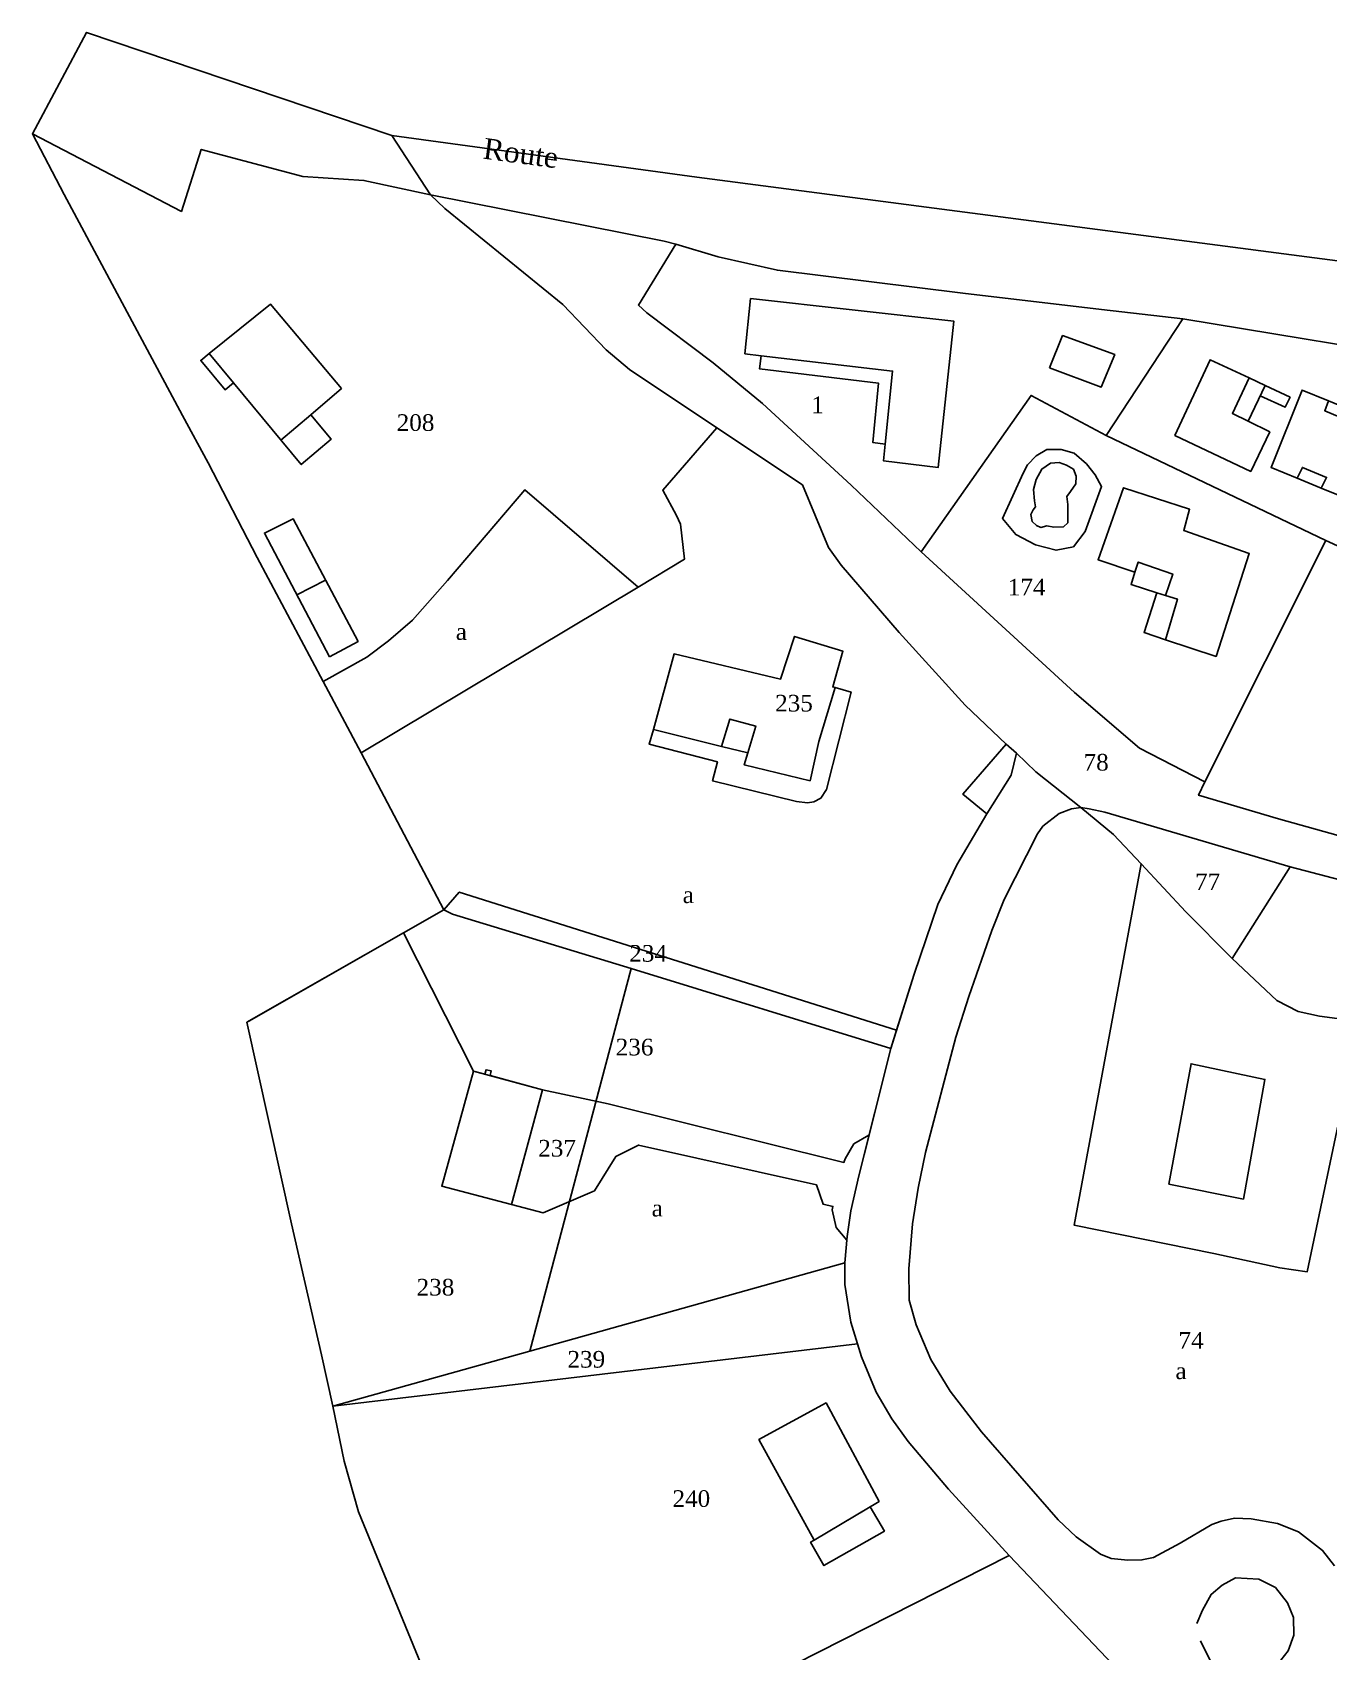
# Model space of a CAD drawing. Extents: x 1208110 to 1209219, y 6152832 to 6153439.
# Drawn here: x 1208273.7 to 1208429.4, y 6153244.6 to 6153439.1 of the extents above; entities that cross this region are included whole.
import ezdxf

# ---------------------------------------------------------------- set-up
doc = ezdxf.new("R2010")
doc.units = 0
doc.linetypes.add('CONTINU', pattern=[0])
for name, color, linetype in [('1LIEUDIT', 7, 'CONTINU'), ('1PARCELLE', 7, 'CONTINU'), ('1SECTION', 7, 'CONTINU'), ('1SUBDFISC', 7, 'CONTINU'), ('1SUBDSECT', 7, 'CONTINU'), ('1TROUSUBDFISC', 7, 'CONTINU'), ('1ZONCOMM', 7, 'CONTINU'), ('3BATIDUR', 7, 'CONTINU'), ('3BATILEGER', 7, 'CONTINU'), ('3FISCLINE', 7, 'CONTINUOUS'), ('3PARCELLETEX', 7, 'CONTINU'), ('3PISCINE', 7, 'CONTINUOUS'), ('3SUBDFISCTEX', 7, 'CONTINU'), ('3TOPOLINE', 7, 'CONTINU'), ('3ZONCOMMTEX', 7, 'CONTINU')]:
    doc.layers.add(name, color=color, linetype=linetype)
doc.styles.get("Standard").update_dxf_attribs({"font": 'Times New Roman'})

msp = doc.modelspace()

# ---------------------------------------------------------------- linework, layer by layer
at = {"layer": '1LIEUDIT'}
for points in [[(1208433.12, 6153320.3), (1208428.3, 6153320.93), (1208425.71, 6153321.49), (1208423.15, 6153322.8), (1208417.8, 6153327.85), (1208412.24, 6153333.45), (1208406.88, 6153339.24), (1208403.55, 6153342.75), (1208399.61, 6153345.97), (1208394.22, 6153350.29), (1208391.89, 6153352.5), (1208390.65, 6153353.61), (1208385.75, 6153358.28), (1208377.81, 6153367.01), (1208370.85, 6153375.11), (1208369.33, 6153377.22), (1208366.21, 6153384.74), (1208355.9, 6153391.58), (1208345.44, 6153398.59), (1208342.6, 6153400.96), (1208337.41, 6153406.41), (1208323.24, 6153417.94), (1208321.51, 6153419.59), (1208316.89, 6153426.69), (1208280.22, 6153439.09), (1208273.71, 6153426.9), (1208277.53, 6153419.63), (1208291.74, 6153393.09), (1208294.82, 6153387.38), (1208300.69, 6153376.02), (1208308.64, 6153361.12), (1208313.2, 6153352.56), (1208323.11, 6153333.7), (1208299.47, 6153320.2), (1208304.81, 6153296), (1208308.44, 6153280.24), (1208309.79, 6153274.1), (1208311.15, 6153267.48), (1208312.86, 6153261.38), (1208321.96, 6153239.23)], [(1208498.18, 6153402.8), (1208353.5, 6153421.69), (1208316.89, 6153426.69), (1208321.51, 6153419.59), (1208321.51, 6153419.59), (1208323.24, 6153417.94), (1208337.41, 6153406.41), (1208342.6, 6153400.96), (1208345.44, 6153398.59), (1208355.9, 6153391.58), (1208366.21, 6153384.74), (1208369.33, 6153377.22), (1208370.85, 6153375.11), (1208377.81, 6153367.01), (1208385.75, 6153358.28), (1208390.65, 6153353.61), (1208391.89, 6153352.5), (1208394.22, 6153350.29), (1208399.61, 6153345.97), (1208403.55, 6153342.75), (1208406.88, 6153339.24), (1208412.24, 6153333.45), (1208417.8, 6153327.85), (1208423.15, 6153322.8), (1208425.71, 6153321.49), (1208428.3, 6153320.93), (1208433.12, 6153320.3)]]:
    msp.add_lwpolyline(points, dxfattribs=at)
at = {"layer": '1PARCELLE'}
for points in [[(1208321.51, 6153419.59), (1208323.24, 6153417.94), (1208337.41, 6153406.41), (1208342.6, 6153400.96), (1208345.44, 6153398.59), (1208355.9, 6153391.58), (1208349.41, 6153384.09), (1208351.05, 6153381.08), (1208351.54, 6153380.03), (1208352.01, 6153375.8), (1208346.46, 6153372.46), (1208313.2, 6153352.56), (1208308.64, 6153361.12), (1208300.69, 6153376.02), (1208294.82, 6153387.38), (1208291.74, 6153393.09), (1208277.53, 6153419.63), (1208273.71, 6153426.9), (1208291.61, 6153417.59), (1208293.98, 6153425.03), (1208306.18, 6153421.79), (1208313.53, 6153421.31), (1208321.51, 6153419.59)], [(1208411.87, 6153404.67), (1208402.66, 6153390.66), (1208393.65, 6153395.48), (1208380.46, 6153376.71), (1208372.04, 6153384.7), (1208361.39, 6153394.53), (1208355.47, 6153399.4), (1208347.52, 6153405.41), (1208346.49, 6153406.33), (1208350.97, 6153413.64), (1208356.05, 6153412.14), (1208363.18, 6153410.52), (1208385.47, 6153407.75), (1208402.11, 6153405.82), (1208411.87, 6153404.67)], [(1208411.87, 6153404.67), (1208402.66, 6153390.66), (1208429.03, 6153378.05), (1208440.68, 6153372.75), (1208439.32, 6153367.28), (1208455.5, 6153363.48), (1208465.61, 6153359.74), (1208485.25, 6153354.47), (1208486.36, 6153393.73), (1208475.89, 6153395.12), (1208444.4, 6153399.33), (1208411.87, 6153404.67)], [(1208402.66, 6153390.66), (1208429.03, 6153378.05), (1208414.52, 6153349.06), (1208406.68, 6153353.11), (1208398.85, 6153359.79), (1208380.46, 6153376.71), (1208393.65, 6153395.48), (1208402.66, 6153390.66)], [(1208323.11, 6153333.7), (1208313.2, 6153352.56), (1208346.46, 6153372.46), (1208352.01, 6153375.8), (1208351.54, 6153380.03), (1208351.05, 6153381.08), (1208349.41, 6153384.09), (1208355.9, 6153391.58), (1208366.21, 6153384.74), (1208369.33, 6153377.22), (1208370.85, 6153375.11), (1208377.81, 6153367.01), (1208385.75, 6153358.28), (1208390.65, 6153353.61), (1208391.89, 6153352.5), (1208391.24, 6153349.89), (1208388.34, 6153345.21), (1208384.74, 6153339.12), (1208382.43, 6153334.33), (1208379.59, 6153325.98), (1208377.48, 6153319.24), (1208324.98, 6153335.83), (1208323.11, 6153333.7)], [(1208429.03, 6153378.05), (1208440.68, 6153372.75), (1208439.32, 6153367.28), (1208455.5, 6153363.48), (1208465.61, 6153359.74), (1208485.25, 6153354.47), (1208489.97, 6153353.4), (1208497.42, 6153352.17), (1208496.68, 6153346.15), (1208494.87, 6153336.44), (1208493.56, 6153327.74), (1208484.26, 6153330.23), (1208456.6, 6153336.49), (1208456.2, 6153335.45), (1208423.35, 6153344.64), (1208413.76, 6153347.46), (1208414.52, 6153349.06), (1208429.03, 6153378.05)], [(1208417.8, 6153327.85), (1208424.76, 6153338.88), (1208402.51, 6153345.42), (1208400.64, 6153345.82), (1208399.61, 6153345.97), (1208403.55, 6153342.75), (1208406.88, 6153339.24), (1208412.24, 6153333.45), (1208417.8, 6153327.85)], [(1208417.8, 6153327.85), (1208424.76, 6153338.88), (1208454.92, 6153330.99), (1208449.95, 6153314.31), (1208448.15, 6153314.52), (1208442.92, 6153316.22), (1208435.42, 6153319.71), (1208433.12, 6153320.3), (1208428.3, 6153320.93), (1208425.71, 6153321.49), (1208423.15, 6153322.8), (1208417.8, 6153327.85)], [(1208345.61, 6153326.66), (1208324.16, 6153333.19), (1208323.11, 6153333.7), (1208324.98, 6153335.83), (1208377.48, 6153319.24), (1208376.79, 6153317.04), (1208345.61, 6153326.66)], [(1208318.29, 6153330.94), (1208323.11, 6153333.7), (1208324.16, 6153333.19), (1208345.61, 6153326.66), (1208376.79, 6153317.04), (1208374.19, 6153306.62), (1208374.15, 6153306.64), (1208372.36, 6153305.58), (1208371.32, 6153303.78), (1208371.18, 6153303.36), (1208342.84, 6153310.4), (1208334.99, 6153312.06), (1208328.69, 6153313.79), (1208328.82, 6153314.34), (1208328.2, 6153314.49), (1208328.06, 6153313.96), (1208326.67, 6153314.33), (1208318.29, 6153330.94)], [(1208308.44, 6153280.24), (1208304.81, 6153296), (1208299.47, 6153320.2), (1208299.72, 6153320.34), (1208318.29, 6153330.94), (1208326.67, 6153314.33), (1208322.88, 6153300.51), (1208331.24, 6153298.29), (1208335.05, 6153297.32), (1208341.21, 6153299.94), (1208343.76, 6153304.07), (1208346.52, 6153305.44), (1208367.87, 6153300.68), (1208368.66, 6153298.34), (1208369.84, 6153298.07), (1208369.75, 6153297.65), (1208370.22, 6153295.54), (1208371.52, 6153294.01), (1208371.27, 6153291.28), (1208333.44, 6153280.68), (1208309.79, 6153274.1), (1208308.44, 6153280.24)], [(1208374.19, 6153306.62), (1208372.97, 6153301.74), (1208371.99, 6153297.56), (1208371.56, 6153294.45), (1208371.52, 6153294.01), (1208370.22, 6153295.54), (1208369.75, 6153297.65), (1208369.84, 6153298.07), (1208368.66, 6153298.34), (1208367.87, 6153300.68), (1208346.52, 6153305.44), (1208343.76, 6153304.07), (1208341.21, 6153299.94), (1208335.05, 6153297.32), (1208331.24, 6153298.29), (1208322.88, 6153300.51), (1208326.67, 6153314.33), (1208328.06, 6153313.96), (1208328.2, 6153314.49), (1208328.82, 6153314.34), (1208328.69, 6153313.79), (1208334.99, 6153312.06), (1208342.84, 6153310.4), (1208371.18, 6153303.36), (1208371.32, 6153303.78), (1208372.36, 6153305.58), (1208374.15, 6153306.64), (1208374.19, 6153306.62)], [(1208309.79, 6153274.1), (1208333.44, 6153280.68), (1208371.27, 6153291.28), (1208371.3, 6153288.71), (1208371.99, 6153284.15), (1208372.79, 6153281.58), (1208309.79, 6153274.1)], [(1208321.96, 6153239.23), (1208312.86, 6153261.38), (1208311.15, 6153267.48), (1208309.79, 6153274.1), (1208372.79, 6153281.58), (1208373.28, 6153279.99), (1208375.03, 6153275.78), (1208376.92, 6153272.57), (1208378.89, 6153269.85), (1208383.75, 6153264.11), (1208391, 6153256.14), (1208328.23, 6153224.33), (1208321.96, 6153239.23)], [(1208351.24, 6153188.96), (1208346.85, 6153195.05), (1208330.48, 6153218.42), (1208328.23, 6153224.33), (1208391, 6153256.14), (1208403.5, 6153243.03), (1208416.96, 6153228.93), (1208387.13, 6153205.83), (1208358.07, 6153183.38), (1208352.35, 6153189.5), (1208351.24, 6153188.96)]]:
    msp.add_lwpolyline(points, close=True, dxfattribs=at)
for points in [[(1208456.2, 6153335.45), (1208423.35, 6153344.64), (1208413.76, 6153347.46), (1208414.52, 6153349.06), (1208414.52, 6153349.06), (1208406.68, 6153353.11), (1208398.85, 6153359.79), (1208380.46, 6153376.71), (1208372.04, 6153384.7), (1208361.39, 6153394.53), (1208355.47, 6153399.4), (1208347.52, 6153405.41), (1208346.49, 6153406.33), (1208350.97, 6153413.64), (1208349.6, 6153414), (1208321.51, 6153419.59), (1208323.24, 6153417.94), (1208337.41, 6153406.41), (1208342.6, 6153400.96), (1208345.44, 6153398.59), (1208355.9, 6153391.58), (1208366.21, 6153384.74), (1208369.33, 6153377.22), (1208370.85, 6153375.11), (1208377.81, 6153367.01), (1208385.75, 6153358.28), (1208390.65, 6153353.61), (1208391.89, 6153352.5), (1208394.22, 6153350.29), (1208399.61, 6153345.97), (1208400.64, 6153345.82), (1208402.51, 6153345.42), (1208424.76, 6153338.88), (1208454.92, 6153330.99)], [(1208430.08, 6153254.92), (1208428.66, 6153256.76), (1208425.75, 6153258.98), (1208423.25, 6153260), (1208420.06, 6153260.56), (1208418.07, 6153260.62), (1208416.48, 6153260.26), (1208415.34, 6153259.86), (1208411.54, 6153257.61), (1208408.35, 6153255.92), (1208406.95, 6153255.61), (1208405.27, 6153255.57), (1208403.27, 6153255.79), (1208401.98, 6153256.3), (1208399.06, 6153258.38), (1208396.9, 6153260.43), (1208387.71, 6153270.99), (1208383.92, 6153275.9), (1208381.59, 6153279.68), (1208379.83, 6153283.86), (1208379, 6153286.81), (1208378.98, 6153290.56), (1208379.42, 6153295.98), (1208380.08, 6153300.26), (1208380.98, 6153304.53), (1208384.62, 6153318.4), (1208386.16, 6153323.27), (1208388.94, 6153331.21), (1208390.41, 6153334.93), (1208394.4, 6153342.83), (1208395.04, 6153343.73), (1208397.04, 6153345.26), (1208398.51, 6153345.81), (1208399.61, 6153345.97), (1208399.61, 6153345.97), (1208394.22, 6153350.29), (1208391.89, 6153352.5), (1208391.24, 6153349.89), (1208388.34, 6153345.21), (1208384.74, 6153339.12), (1208382.43, 6153334.33), (1208379.59, 6153325.98), (1208377.48, 6153319.24), (1208376.79, 6153317.04), (1208374.19, 6153306.63), (1208374.19, 6153306.62), (1208372.97, 6153301.74), (1208371.99, 6153297.56), (1208371.56, 6153294.45), (1208371.52, 6153294.01), (1208371.27, 6153291.28), (1208371.3, 6153288.71), (1208371.99, 6153284.15), (1208372.79, 6153281.58), (1208373.28, 6153279.99), (1208375.03, 6153275.78), (1208376.92, 6153272.57), (1208378.89, 6153269.85), (1208383.75, 6153264.11), (1208391, 6153256.14), (1208403.5, 6153243.03)], [(1208433.12, 6153320.3), (1208428.3, 6153320.93), (1208425.71, 6153321.49), (1208423.15, 6153322.8), (1208417.8, 6153327.85), (1208417.8, 6153327.85), (1208412.24, 6153333.45), (1208406.88, 6153339.24), (1208403.55, 6153342.75), (1208399.61, 6153345.97), (1208398.51, 6153345.81), (1208397.04, 6153345.26), (1208395.04, 6153343.73), (1208394.4, 6153342.83), (1208390.41, 6153334.93), (1208388.94, 6153331.21), (1208386.16, 6153323.27), (1208384.62, 6153318.4), (1208380.98, 6153304.53), (1208380.08, 6153300.26), (1208379.42, 6153295.98), (1208378.98, 6153290.56), (1208379, 6153286.81), (1208379.83, 6153283.86), (1208381.59, 6153279.68), (1208383.92, 6153275.9), (1208387.71, 6153270.99), (1208396.9, 6153260.43), (1208399.06, 6153258.38), (1208401.98, 6153256.3), (1208403.27, 6153255.79), (1208405.27, 6153255.57), (1208406.95, 6153255.61), (1208408.35, 6153255.92), (1208411.54, 6153257.61), (1208415.34, 6153259.86), (1208416.48, 6153260.26), (1208418.07, 6153260.62), (1208420.06, 6153260.56), (1208423.25, 6153260), (1208425.75, 6153258.98), (1208428.66, 6153256.76), (1208430.08, 6153254.92)]]:
    msp.add_lwpolyline(points, dxfattribs=at)
at = {"layer": '1SECTION'}
msp.add_lwpolyline([(1208498.18, 6153402.8), (1208353.5, 6153421.69), (1208316.89, 6153426.69), (1208280.22, 6153439.09), (1208273.71, 6153426.9), (1208277.53, 6153419.63), (1208291.74, 6153393.09), (1208294.82, 6153387.38), (1208300.69, 6153376.02), (1208308.64, 6153361.12), (1208313.2, 6153352.56), (1208323.11, 6153333.7), (1208299.47, 6153320.2), (1208304.81, 6153296), (1208308.44, 6153280.24), (1208309.79, 6153274.1), (1208311.15, 6153267.48), (1208312.86, 6153261.38), (1208321.96, 6153239.23)], dxfattribs=at)
at = {"layer": '1SUBDFISC'}
for points in [[(1208346.46, 6153372.46), (1208352.01, 6153375.8), (1208351.54, 6153380.03), (1208351.05, 6153381.08), (1208349.41, 6153384.09), (1208355.9, 6153391.58), (1208345.44, 6153398.59), (1208342.6, 6153400.96), (1208337.41, 6153406.41), (1208323.24, 6153417.94), (1208321.51, 6153419.59), (1208313.53, 6153421.31), (1208306.18, 6153421.79), (1208293.98, 6153425.03), (1208291.61, 6153417.59), (1208273.71, 6153426.9), (1208277.53, 6153419.63), (1208291.74, 6153393.09), (1208294.82, 6153387.38), (1208300.69, 6153376.02), (1208308.64, 6153361.12), (1208313.89, 6153364.06), (1208316.49, 6153365.99), (1208319.36, 6153368.47), (1208323.57, 6153373.26), (1208332.86, 6153384.16), (1208346.46, 6153372.46)], [(1208345.61, 6153326.66), (1208324.16, 6153333.19), (1208323.11, 6153333.7), (1208313.2, 6153352.56), (1208346.46, 6153372.46), (1208352.01, 6153375.8), (1208351.54, 6153380.03), (1208351.05, 6153381.08), (1208349.41, 6153384.09), (1208355.9, 6153391.58), (1208366.21, 6153384.74), (1208369.33, 6153377.22), (1208370.85, 6153375.11), (1208377.81, 6153367.01), (1208385.75, 6153358.28), (1208390.65, 6153353.61), (1208391.89, 6153352.5), (1208391.24, 6153349.89), (1208388.34, 6153345.21), (1208384.74, 6153339.12), (1208382.43, 6153334.33), (1208379.59, 6153325.98), (1208376.79, 6153317.04), (1208345.61, 6153326.66)], [(1208346.46, 6153372.46), (1208332.86, 6153384.16), (1208323.57, 6153373.26), (1208319.36, 6153368.47), (1208316.49, 6153365.99), (1208313.89, 6153364.06), (1208308.64, 6153361.12), (1208313.2, 6153352.56), (1208346.46, 6153372.46)], [(1208347.79, 6153353.58), (1208348.3, 6153355.35), (1208350.77, 6153364.44), (1208363.57, 6153361.41), (1208365.25, 6153366.54), (1208371.06, 6153364.75), (1208369.82, 6153360.48), (1208370.11, 6153360.4), (1208372.05, 6153359.83), (1208369.06, 6153348.14), (1208368.38, 6153347.11), (1208367.57, 6153346.65), (1208366.81, 6153346.55), (1208365.47, 6153346.71), (1208355.39, 6153349.18), (1208355.98, 6153351.48), (1208347.79, 6153353.58)], [(1208406.88, 6153339.24), (1208412.24, 6153333.45), (1208417.8, 6153327.85), (1208423.15, 6153322.8), (1208425.71, 6153321.49), (1208428.3, 6153320.93), (1208433.12, 6153320.3), (1208426.8, 6153290.2), (1208423.54, 6153290.69), (1208415.58, 6153292.42), (1208398.83, 6153295.81), (1208406.88, 6153339.24)], [(1208333.44, 6153280.68), (1208345.61, 6153326.66), (1208324.16, 6153333.19), (1208323.11, 6153333.7), (1208299.47, 6153320.2), (1208304.81, 6153296), (1208308.44, 6153280.24), (1208309.79, 6153274.1), (1208333.44, 6153280.68)], [(1208345.61, 6153326.66), (1208333.44, 6153280.68), (1208371.27, 6153291.28), (1208371.56, 6153294.45), (1208371.99, 6153297.56), (1208372.97, 6153301.74), (1208376.79, 6153317.04), (1208345.61, 6153326.66)], [(1208352.35, 6153189.5), (1208351.24, 6153188.96), (1208346.85, 6153195.05), (1208330.48, 6153218.42), (1208328.23, 6153224.33), (1208391, 6153256.14), (1208403.5, 6153243.03), (1208416.96, 6153228.93), (1208387.13, 6153205.83), (1208358.07, 6153183.38), (1208352.35, 6153189.5)]]:
    msp.add_lwpolyline(points, close=True, dxfattribs=at)
msp.add_lwpolyline([(1208433.12, 6153320.3), (1208426.8, 6153290.2), (1208423.54, 6153290.69), (1208415.58, 6153292.42), (1208398.83, 6153295.81), (1208406.88, 6153339.24), (1208403.55, 6153342.75), (1208399.61, 6153345.97), (1208398.51, 6153345.81), (1208397.04, 6153345.26), (1208395.04, 6153343.73), (1208394.4, 6153342.83), (1208390.41, 6153334.93), (1208388.94, 6153331.21), (1208386.16, 6153323.27), (1208384.62, 6153318.4), (1208380.98, 6153304.53), (1208380.08, 6153300.26), (1208379.42, 6153295.98), (1208378.98, 6153290.56), (1208379, 6153286.81), (1208379.83, 6153283.86), (1208381.59, 6153279.68), (1208383.92, 6153275.9), (1208387.71, 6153270.99), (1208396.9, 6153260.43), (1208399.06, 6153258.38), (1208401.98, 6153256.3), (1208403.27, 6153255.79), (1208405.27, 6153255.57), (1208406.95, 6153255.61), (1208408.35, 6153255.92), (1208411.54, 6153257.61), (1208415.34, 6153259.86), (1208416.48, 6153260.26), (1208418.07, 6153260.62), (1208420.06, 6153260.56), (1208423.25, 6153260), (1208425.75, 6153258.98), (1208428.66, 6153256.76), (1208430.08, 6153254.92)], dxfattribs=at)
at = {"layer": '1SUBDSECT'}
msp.add_lwpolyline([(1208498.18, 6153402.8), (1208353.5, 6153421.69), (1208316.89, 6153426.69), (1208280.22, 6153439.09), (1208273.71, 6153426.9), (1208277.53, 6153419.63), (1208291.74, 6153393.09), (1208294.82, 6153387.38), (1208300.69, 6153376.02), (1208308.64, 6153361.12), (1208313.2, 6153352.56), (1208323.11, 6153333.7), (1208299.47, 6153320.2), (1208304.81, 6153296), (1208308.44, 6153280.24), (1208309.79, 6153274.1), (1208311.15, 6153267.48), (1208312.86, 6153261.38), (1208321.96, 6153239.23)], dxfattribs=at)
at = {"layer": '1TROUSUBDFISC'}
msp.add_lwpolyline([(1208365.47, 6153346.71), (1208355.39, 6153349.18), (1208355.98, 6153351.48), (1208347.79, 6153353.58), (1208348.3, 6153355.35), (1208350.77, 6153364.44), (1208363.57, 6153361.41), (1208365.25, 6153366.54), (1208371.06, 6153364.75), (1208369.82, 6153360.48), (1208370.11, 6153360.4), (1208372.05, 6153359.83), (1208369.06, 6153348.14), (1208368.38, 6153347.11), (1208367.57, 6153346.65), (1208366.81, 6153346.55), (1208365.47, 6153346.71)], close=True, dxfattribs=at)
at = {"layer": '1ZONCOMM'}
msp.add_lwpolyline([(1208826.74, 6153362.34), (1208767.43, 6153370.42), (1208747.24, 6153373.17), (1208565.93, 6153397.87), (1208498.18, 6153402.8), (1208353.5, 6153421.69), (1208316.89, 6153426.69), (1208280.22, 6153439.09)], dxfattribs=at)
msp.add_lwpolyline([(1208826.74, 6153362.34), (1208767.43, 6153370.42), (1208747.24, 6153373.17), (1208565.93, 6153397.87), (1208498.18, 6153402.8), (1208353.5, 6153421.69), (1208316.89, 6153426.69), (1208280.22, 6153439.09)], dxfattribs=at)
msp.add_lwpolyline([(1208826.74, 6153362.34), (1208767.43, 6153370.42), (1208747.24, 6153373.17), (1208565.93, 6153397.87), (1208498.18, 6153402.8), (1208353.5, 6153421.69), (1208316.89, 6153426.69), (1208280.22, 6153439.09)], dxfattribs=at)
msp.add_lwpolyline([(1208826.74, 6153362.34), (1208767.43, 6153370.42), (1208747.24, 6153373.17), (1208565.93, 6153397.87), (1208498.18, 6153402.8), (1208353.5, 6153421.69), (1208316.89, 6153426.69), (1208280.22, 6153439.09)], dxfattribs=at)
at = {"layer": '3BATIDUR'}
for points in [[(1208359.26, 6153400.46), (1208359.97, 6153407.12), (1208384.36, 6153404.41), (1208382.49, 6153386.83), (1208375.92, 6153387.63), (1208376.12, 6153389.64), (1208377.02, 6153398.41), (1208361.23, 6153400.23), (1208359.26, 6153400.46)], [(1208297.87, 6153396.99), (1208306, 6153387.17), (1208309.6, 6153390.24), (1208307.13, 6153393.17), (1208310.82, 6153396.32), (1208302.29, 6153406.45), (1208294.95, 6153400.52), (1208297.87, 6153396.99)], [(1208395.85, 6153398.78), (1208397.43, 6153402.68), (1208403.69, 6153400.39), (1208402.06, 6153396.46), (1208395.85, 6153398.78)], [(1208419.72, 6153392.39), (1208422.31, 6153391.1), (1208420.03, 6153386.36), (1208410.93, 6153390.69), (1208415.14, 6153399.77), (1208419.84, 6153397.58), (1208417.83, 6153393.33), (1208419.72, 6153392.39)], [(1208425.59, 6153385.55), (1208422.48, 6153386.82), (1208426.19, 6153396.12), (1208429.35, 6153394.83), (1208428.91, 6153393.65), (1208431.77, 6153392.44), (1208432.36, 6153393.61), (1208435.48, 6153392.33), (1208431.76, 6153383.01), (1208428.5, 6153384.35), (1208429.14, 6153385.63), (1208426.23, 6153386.84), (1208425.59, 6153385.55)], [(1208409.79, 6153366.14), (1208411.22, 6153371.03), (1208409.8, 6153371.47), (1208410.66, 6153374.03), (1208406.52, 6153375.47), (1208406.12, 6153374.26), (1208401.69, 6153375.75), (1208404.73, 6153384.4), (1208412.68, 6153381.82), (1208411.99, 6153379.26), (1208419.84, 6153376.49), (1208415.87, 6153364.13), (1208409.79, 6153366.14)], [(1208309.38, 6153364.08), (1208301.57, 6153378.95), (1208305.02, 6153380.68), (1208312.83, 6153365.93), (1208309.38, 6153364.08)], [(1208359.63, 6153352.54), (1208360.59, 6153355.76), (1208357.46, 6153356.6), (1208356.45, 6153353.32), (1208348.3, 6153355.35), (1208350.77, 6153364.44), (1208363.57, 6153361.41), (1208365.25, 6153366.54), (1208371.06, 6153364.75), (1208369.82, 6153360.48), (1208370.11, 6153360.4), (1208368.17, 6153353.9), (1208367.1, 6153349.2), (1208359.21, 6153351.1), (1208359.63, 6153352.54)], [(1208388.34, 6153345.21), (1208385.46, 6153347.57), (1208390.65, 6153353.61), (1208391.89, 6153352.5), (1208391.24, 6153349.89), (1208388.34, 6153345.21)], [(1208326.67, 6153314.33), (1208334.99, 6153312.06), (1208331.24, 6153298.29), (1208322.88, 6153300.51), (1208326.67, 6153314.33)], [(1208410.21, 6153300.75), (1208412.87, 6153315.21), (1208421.73, 6153313.33), (1208419.14, 6153298.95), (1208410.21, 6153300.75)], [(1208367.59, 6153257.99), (1208360.96, 6153270.07), (1208369.03, 6153274.48), (1208375.4, 6153262.63), (1208367.59, 6153257.99)]]:
    msp.add_lwpolyline(points, close=True, dxfattribs=at)
at = {"layer": '3BATILEGER'}
for points in [[(1208294.95, 6153400.52), (1208293.92, 6153399.69), (1208296.85, 6153396.17), (1208297.87, 6153396.99), (1208294.95, 6153400.52)], [(1208361.23, 6153400.23), (1208377.02, 6153398.41), (1208376.12, 6153389.64), (1208374.64, 6153389.84), (1208375.34, 6153396.94), (1208361.05, 6153398.67), (1208361.23, 6153400.23)], [(1208419.84, 6153397.58), (1208421.76, 6153396.68), (1208419.72, 6153392.39), (1208417.83, 6153393.33), (1208419.84, 6153397.58)], [(1208432.36, 6153393.61), (1208429.35, 6153394.83), (1208428.91, 6153393.65), (1208431.77, 6153392.44), (1208432.36, 6153393.61)], [(1208425.59, 6153385.55), (1208428.5, 6153384.35), (1208429.14, 6153385.63), (1208426.23, 6153386.84), (1208425.59, 6153385.55)], [(1208406.12, 6153374.26), (1208405.65, 6153372.76), (1208408.75, 6153371.79), (1208409.8, 6153371.47), (1208410.66, 6153374.03), (1208406.52, 6153375.47), (1208406.12, 6153374.26)], [(1208409.8, 6153371.47), (1208408.75, 6153371.79), (1208407.21, 6153367), (1208409.79, 6153366.14), (1208411.22, 6153371.03), (1208409.8, 6153371.47)], [(1208359.63, 6153352.54), (1208360.59, 6153355.76), (1208357.46, 6153356.6), (1208356.45, 6153353.32), (1208359.63, 6153352.54)], [(1208374.34, 6153262), (1208367.59, 6153257.99), (1208367.16, 6153257.74), (1208368.77, 6153254.94), (1208376.03, 6153259.07), (1208374.34, 6153262)]]:
    msp.add_lwpolyline(points, close=True, dxfattribs=at)
at = {"layer": '3FISCLINE'}
for points in [[(1208421.76, 6153396.68), (1208424.76, 6153395.27), (1208424.15, 6153394.07), (1208421.18, 6153395.45)], [(1208307.13, 6153393.17), (1208303.56, 6153390.12)], [(1208305.45, 6153371.55), (1208308.93, 6153373.3)], [(1208413.57, 6153247.99), (1208414.24, 6153249.57), (1208415.27, 6153251.46), (1208416.6, 6153252.58), (1208418.19, 6153253.45), (1208421, 6153253.29), (1208422.99, 6153252.3), (1208424.46, 6153250.47), (1208425.16, 6153248.7), (1208425.19, 6153246.57), (1208424.52, 6153244.7), (1208422.76, 6153242.45), (1208420.97, 6153241.81), (1208418.79, 6153241.74), (1208416.8, 6153242.33), (1208415.2, 6153243.44), (1208413.99, 6153245.89)]]:
    msp.add_lwpolyline(points, dxfattribs=at)
at = {"layer": '3PISCINE'}
msp.add_lwpolyline([(1208397.91, 6153387.1), (1208398.74, 6153386.61), (1208399.06, 6153385.8), (1208399.02, 6153384.87), (1208398.37, 6153383.94), (1208397.94, 6153383.35), (1208398.05, 6153382.37), (1208398.06, 6153381.18), (1208398.08, 6153380.2), (1208397.55, 6153379.71), (1208396.38, 6153379.66), (1208395.54, 6153379.81), (1208394.83, 6153379.62), (1208394.28, 6153379.85), (1208393.78, 6153380.35), (1208393.62, 6153381.19), (1208393.9, 6153381.76), (1208394.17, 6153382.1), (1208394.05, 6153382.84), (1208393.94, 6153384.18), (1208394.25, 6153385.39), (1208394.95, 6153386.63), (1208395.99, 6153387.33), (1208397.02, 6153387.42), (1208397.91, 6153387.1)], close=True, dxfattribs=at)
at = {"layer": '3TOPOLINE'}
msp.add_lwpolyline([(1208398.73, 6153377.3), (1208400.14, 6153379.15), (1208402.11, 6153384.53), (1208401.35, 6153385.94), (1208400.3, 6153387.27), (1208398.84, 6153388.55), (1208397.25, 6153389), (1208395.54, 6153388.98), (1208394.25, 6153388.23), (1208393.23, 6153387.14), (1208392.68, 6153386.14), (1208390.22, 6153380.71), (1208391.81, 6153378.76), (1208394.16, 6153377.53), (1208396.65, 6153376.88), (1208398.73, 6153377.3)], dxfattribs=at)

# ---------------------------------------------------------------- texts
at = {"layer": '3PARCELLETEX'}
for s, p in [('1', (1208367.25, 6153393.35)), ('208', (1208317.46, 6153391.22)), ('174', (1208390.85, 6153371.46)), ('235', (1208362.91, 6153357.52)), ('78', (1208399.95, 6153350.42)), ('77', (1208413.34, 6153336.06)), ('234', (1208345.39, 6153327.47)), ('236', (1208343.76, 6153316.21)), ('237', (1208334.46, 6153304.06)), ('238', (1208319.85, 6153287.37)), ('74', (1208411.35, 6153280.98)), ('239', (1208337.97, 6153278.71)), ('240', (1208350.58, 6153261.98))]:
    msp.add_text(s, height=2, dxfattribs=at).set_placement(p)
at = {"layer": '3SUBDFISCTEX'}
for p in [(1208324.56, 6153366.12), (1208351.81, 6153334.51), (1208348.08, 6153296.87), (1208410.99, 6153277.33)]:
    msp.add_text('a', height=2, dxfattribs=at).set_placement(p)
at = {"layer": '3ZONCOMMTEX'}
msp.add_text('Route', height=2.5, rotation=352.5, dxfattribs=at).set_placement((1208327.73, 6153423.94))
msp.add_text('Route', height=2.5, rotation=352.5, dxfattribs=at).set_placement((1208327.73, 6153423.94))
msp.add_text('Route', height=2.5, rotation=352.5, dxfattribs=at).set_placement((1208327.73, 6153423.94))
msp.add_text('Route', height=2.5, rotation=352.5, dxfattribs=at).set_placement((1208327.73, 6153423.94))

doc.saveas('drawing.dxf')
